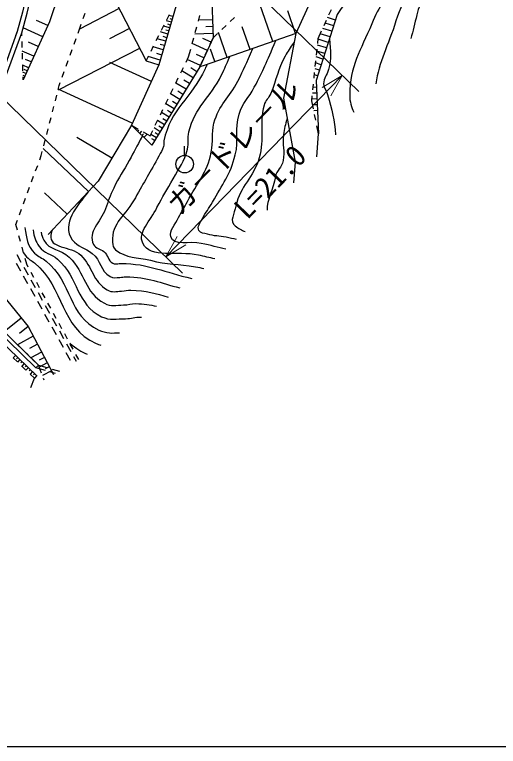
# Model space of a CAD drawing. Units: millimetres, scale not verified. Extents: x 40000 to 680000, y 20000 to 380000.
# Drawn here: x 513514 to 554918, y 205000 to 267606 of the extents above; entities that cross this region are included whole.
import ezdxf
from ezdxf.enums import TextEntityAlignment as Align

# ---------------------------------------------------------------- set-up
doc = ezdxf.new("R2010")
doc.units = ezdxf.units.MM
doc.header["$LTSCALE"] = 1000
for name, color, linetype, lineweight in [('S-BGD', 7, 'Continuous', 25), ('S-STR-HTXT', 7, 'Continuous', 13), ('S-TTL-BAND', 7, 'Continuous', 25)]:
    doc.layers.add(name, color=color, linetype=linetype, lineweight=lineweight)
doc.styles.add('@ＭＳ ゴシック', font='')
doc.styles.add('ＭＳ ゴシック', font='')
doc.styles.get('@ＭＳ ゴシック').set_extended_font_data('@MS Gothic')
doc.styles.get('ＭＳ ゴシック').set_extended_font_data('MS Gothic')

msp = doc.modelspace()

# ---------------------------------------------------------------- linework, layer by layer
at = {"layer": 'S-BGD'}
for p, q in [((527627, 269355), (525868, 263309)), ((535610, 265304), (534258, 269202)), ((522468, 268121), (519065, 266376)), ((540416, 267588), (540623, 268042)), ((519388, 267264), (519558, 267735)), ((526532, 267169), (526756, 267616)), ((527068, 267435), (526717, 267537)), ((529242, 267056), (529374, 267538)), ((531972, 267026), (532334, 267371)), ((537562, 265981), (536885, 267933)), ((540975, 267133), (540306, 267348)), ((516352, 266677), (515395, 267112)), ((519032, 266278), (519218, 266794)), ((526084, 266275), (526308, 266722)), ((526929, 266955), (526489, 267083)), ((526859, 266715), (526639, 266779)), ((526998, 267195), (526823, 267246)), ((530444, 267174), (529263, 267132)), ((540000, 266678), (540208, 267133)), ((540821, 266657), (540097, 266890)), ((513743, 266177), (513598, 265780)), ((515916, 265720), (514242, 266482)), ((518943, 266031), (519032, 266278)), ((523341, 266420), (521639, 265547)), ((526635, 265947), (526011, 266129)), ((526789, 266475), (526261, 266628)), ((526712, 266211), (526448, 266288)), ((528978, 266091), (529110, 266573)), ((530465, 266584), (529874, 266563)), ((531713, 263952), (530975, 266078)), ((531247, 266337), (531609, 266681)), ((533661, 264628), (532985, 266577)), ((539496, 265573), (539793, 266223)), ((540668, 266181), (539888, 266432)), ((514132, 265797), (514125, 266055)), ((518606, 265090), (518774, 265560)), ((525636, 265381), (525860, 265828)), ((526454, 265323), (525715, 265538)), ((526544, 265635), (526232, 265726)), ((528715, 265126), (528847, 265609)), ((530486, 265993), (528937, 265938)), ((530331, 265255), (529625, 265575)), ((530246, 265066), (530499, 265625)), ((530499, 265625), (530885, 265992)), ((539451, 265144), (539496, 265573)), ((540362, 265229), (539489, 265510)), ((540515, 265705), (539679, 265974)), ((514161, 264797), (514146, 265297)), ((515534, 264883), (514698, 265264)), ((525188, 264487), (525412, 264934)), ((526239, 264584), (525365, 264838)), ((526346, 264953), (525977, 265061)), ((530011, 264549), (528717, 265135)), ((540209, 264753), (539436, 265002)), ((515153, 264046), (514169, 264494)), ((514189, 263798), (514175, 264297)), ((524213, 264718), (517230, 261138)), ((518268, 264148), (518437, 264619)), ((526111, 264147), (525674, 264274)), ((528406, 263995), (528583, 264644)), ((529833, 264155), (530039, 264610)), ((530650, 263583), (530281, 264646)), ((539348, 264149), (539400, 264647)), ((540055, 264277), (539384, 264493)), ((514929, 263554), (514437, 263778)), ((517930, 263207), (518099, 263678)), ((524765, 263641), (524964, 264039)), ((525984, 263710), (524950, 264011)), ((528182, 263537), (528406, 263995)), ((529424, 263255), (528294, 263767)), ((529718, 263902), (529071, 264195)), ((529372, 263140), (529626, 263700)), ((539245, 263155), (539297, 263652)), ((539902, 263801), (539331, 263985)), ((514218, 262798), (514203, 263298)), ((514705, 263062), (514204, 263290)), ((525218, 261889), (521650, 263520)), ((527744, 262638), (527963, 263087)), ((529114, 262718), (528585, 263043)), ((539596, 262849), (539226, 262969)), ((539749, 263325), (539278, 263477)), ((514476, 262561), (514221, 262677)), ((514373, 262333), (514245, 262391)), ((514591, 262811), (514340, 262926)), ((517593, 262266), (517762, 262737)), ((528790, 262189), (527816, 262786)), ((539142, 262160), (539193, 262657)), ((539443, 262373), (539173, 262460)), ((514239, 262040), (514232, 262298)), ((517336, 261548), (517424, 261795)), ((527306, 261739), (527525, 262188)), ((528193, 261216), (527314, 261755)), ((528492, 261703), (528005, 262001)), ((517250, 261213), (517336, 261548)), ((523586, 258320), (517251, 261217)), ((526868, 260840), (527087, 261289)), ((539039, 261165), (539090, 261663)), ((539338, 261395), (539061, 261382)), ((517001, 260245), (517125, 260729)), ((527655, 260337), (526860, 260823)), ((527924, 260776), (527484, 261046)), ((538943, 260239), (538987, 260668)), ((539362, 260895), (539009, 260879)), ((526430, 259941), (526649, 260390)), ((527168, 259543), (526451, 259982)), ((527411, 259940), (527014, 260183)), ((539083, 259559), (538943, 260239)), ((539386, 260396), (538957, 260376)), ((539409, 259896), (539017, 259878)), ((516753, 259276), (516877, 259760)), ((525992, 259042), (526211, 259491)), ((526728, 258825), (526080, 259222)), ((526948, 259184), (526589, 259404)), ((539433, 259397), (539120, 259382)), ((516504, 258307), (516628, 258792)), ((525554, 258143), (525773, 258592)), ((526530, 258501), (526206, 258700)), ((539285, 258580), (539184, 259069)), ((523506, 258144), (524091, 257812)), ((523685, 257971), (523730, 258017)), ((526331, 258177), (525746, 258536)), ((526152, 257885), (525859, 258064)), ((539527, 257410), (539386, 258090)), ((516256, 257339), (516380, 257823)), ((523865, 257797), (523955, 257890)), ((524045, 257623), (524134, 257716)), ((524224, 257449), (524404, 257635)), ((524404, 257276), (524539, 257415)), ((524526, 257566), (525112, 257235)), ((524584, 257102), (524854, 257381)), ((525112, 257235), (525335, 257693)), ((525649, 257063), (525171, 257356)), ((525973, 257592), (525444, 257916)), ((525811, 257328), (525546, 257490)), ((539392, 255448), (539527, 257410)), ((516007, 256370), (516132, 256854)), ((521830, 255313), (518832, 257088)), ((525502, 256825), (525264, 256971)), ((519841, 252478), (515951, 256151)), ((528065, 255563), (528065, 256363)), ((515660, 255179), (515797, 255551)), ((515797, 255551), (515883, 255886)), ((515312, 254241), (515486, 254710)), ((514965, 253303), (515139, 253772)), ((514618, 252365), (514792, 252834)), ((518004, 250533), (516059, 252370)), ((514271, 251428), (514445, 251896)), ((513924, 250490), (514098, 250959)), ((513613, 249649), (513751, 250021)), ((513749, 249155), (513613, 249649)), ((514013, 248190), (513881, 248673)), ((514278, 247226), (514146, 247708)), ((513692, 247098), (514057, 246442)), ((514546, 246250), (514410, 246744)), ((513648, 246354), (514013, 245699)), ((514685, 245994), (514546, 246250)), ((514300, 246006), (514665, 245350)), ((515165, 245117), (514925, 245556)), ((514256, 245262), (514621, 244607)), ((514909, 244914), (515274, 244258)), ((514865, 244171), (515230, 243515)), ((515644, 244239), (515405, 244678)), ((515517, 243822), (515882, 243166)), ((516124, 243362), (515884, 243800)), ((515473, 243079), (515838, 242423)), ((516603, 242484), (516363, 242923)), ((516125, 242730), (516490, 242074)), ((516081, 241987), (516446, 241331)), ((517082, 241606), (516843, 242045)), ((514071, 241639), (512618, 240453)), ((516734, 241638), (517099, 240982)), ((517562, 240729), (517322, 241168)), ((514664, 240913), (513938, 240320)), ((516690, 240895), (517055, 240239)), ((517342, 240546), (517707, 239890)), ((515102, 240084), (513746, 239367)), ((517298, 239803), (517663, 239147)), ((518041, 239851), (517802, 240290)), ((513938, 239182), (513578, 239529)), ((515461, 239406), (514783, 239047)), ((517950, 239454), (518315, 238798)), ((518521, 238974), (518281, 239412)), ((514659, 238489), (514299, 238835)), ((515819, 238728), (514910, 238247)), ((517906, 238711), (518271, 238055)), ((518996, 238104), (518760, 238535)), ((513751, 237889), (513390, 238235)), ((513602, 238447), (513395, 238230)), ((513783, 238274), (513679, 238165)), ((513964, 238101), (513757, 237884)), ((514145, 237929), (514041, 237820)), ((515553, 237628), (515019, 238142)), ((516060, 238273), (515605, 238033)), ((518559, 238362), (518777, 237969)), ((514475, 237199), (514113, 237544)), ((514325, 237756), (514118, 237539)), ((514506, 237583), (514403, 237475)), ((514687, 237411), (514480, 237194)), ((516142, 237160), (515332, 237397)), ((515809, 236940), (515553, 237628)), ((515553, 237628), (516259, 237425)), ((516300, 237818), (515617, 237457)), ((516481, 237477), (516139, 237296)), ((516739, 237287), (517360, 237108)), ((514868, 237238), (514764, 237130)), ((515213, 236494), (514836, 236854)), ((515049, 237066), (514842, 236849)), ((515230, 236893), (515126, 236785)), ((515411, 236720), (515203, 236503)), ((516661, 237135), (515888, 236726)), ((517010, 236905), (516622, 237019)), ((514900, 235709), (515213, 236494)), ((516032, 236338), (515983, 236472))]:
    msp.add_line(p, q, dxfattribs=at)
for points in [[(527635, 289115), (526502, 287656), (526585, 285284), (525436, 283437), (525938, 279463), (524817, 275861), (523872, 274082), (522182, 268678), (524765, 263641), (525868, 263309), (523506, 258144), (520673, 253358), (516372, 248805)], [(543605, 286285), (543444, 281611), (542360, 275335), (539410, 270020), (537580, 265987), (529730, 263264), (529372, 263140)], [(520880, 283961), (521235, 282804), (519655, 276400), (516491, 266981), (514239, 262040)], [(560373, 282294), (554795, 279527), (543872, 271706), (541127, 267606), (539311, 261966), (539527, 257410)], [(531359, 281238), (530832, 275980), (530357, 269583), (530499, 265625), (529372, 263140), (525267, 256441), (523506, 258144)], [(537580, 265987), (536527, 260446), (537534, 254991), (537392, 253226)], [(503074, 253384), (504385, 252084), (506709, 250061), (510421, 246107), (514664, 240913), (516836, 236804)], [(479572, 250743), (481641, 250744), (485276, 250331), (495644, 251306), (497320, 250923), (499864, 249745), (502659, 247644), (506330, 244082), (511395, 240554), (515420, 236711)], [(511759, 240835), (515332, 237397), (515553, 237628), (511963, 241083)]]:
    msp.add_lwpolyline(points, dxfattribs=at)
msp.add_lwpolyline([(510529, 253611), (510921, 253695), (510494, 255676), (510536, 257321), (511077, 258783), (512192, 260949), (512621, 261949), (514125, 266055), (514584, 267731), (515313, 270820), (515903, 273412), (516395, 275437), (520299, 284010), (519935, 284176), (516006, 275603), (515513, 273504), (514196, 267830), (513743, 266177), (512249, 262097), (511830, 261120), (510710, 258945), (510138, 257398), (510093, 255639)], close=True, dxfattribs=at)
msp.add_circle((528065, 254813), 750, dxfattribs=at)
for points, knots in [([(554649, 279423), (553343, 277939), (552961, 277407), (552014, 276017), (550349, 273572), (549874, 271925), (548651, 269231), (548359, 268589), (548074, 268267), (547927, 267578), (547772, 266851), (547599, 266190), (547429, 265567)], [0, 0, 0, 0, 1, 1, 1, 2, 2, 2, 3, 3, 3, 4, 4, 4, 4]), ([(551781, 277369), (550823, 276280), (550542, 275890), (549848, 274870), (548625, 273075), (548280, 271865), (547379, 269889), (546882, 268800), (546499, 268226), (546149, 267080), (545501, 264956), (544672, 263532), (544436, 261699)], [0, 0, 0, 0, 1, 1, 1, 2, 2, 2, 3, 3, 3, 4, 4, 4, 4]), ([(548914, 275316), (548303, 274622), (548124, 274373), (547681, 273723), (546902, 272579), (546752, 271773), (546108, 270548), (545336, 269081), (544717, 268351), (544081, 266820), (543126, 264520), (542197, 263221), (542191, 260730), (542189, 260149), (542337, 259687), (542540, 259261)], [0, 0, 0, 0, 1, 1, 1, 2, 2, 2, 3, 3, 3, 4, 4, 4, 5, 5, 5, 5]), ([(540473, 265574), (540548, 264387), (540647, 263918), (540387, 262910), (540261, 262420), (539944, 262191), (539964, 261686), (539978, 261309), (540188, 261141), (540295, 260779), (540690, 259435), (540893, 258580), (540976, 257312)], [0, 0, 0, 0, 1, 1, 1, 2, 2, 2, 3, 3, 3, 4, 4, 4, 4]), ([(532507, 248370), (532232, 248431), (531939, 248493), (531614, 248553), (530989, 248668), (530620, 248648), (530013, 248834), (529720, 248924), (529426, 248875), (529289, 249137), (529106, 249486), (529400, 249774), (529581, 250140), (529871, 250726), (530145, 250992), (530460, 251564), (531304, 253096), (531973, 253903), (532398, 255598), (532732, 256927), (532325, 257779), (532718, 259091), (533015, 260080), (533542, 260476), (534028, 261387), (534837, 262905), (535046, 263468), (535861, 265391)], [0, 0, 0, 0, 1, 1, 1, 2, 2, 2, 3, 3, 3, 4, 4, 4, 5, 5, 5, 6, 6, 6, 7, 7, 7, 8, 8, 8, 9, 9, 9, 9]), ([(537437, 265237), (537050, 264714), (536946, 264524), (536668, 264045), (535999, 262890), (535964, 262083), (535433, 260858), (535253, 260443), (534974, 260290), (534859, 259853), (534412, 258147), (534931, 257052), (534448, 255356), (533957, 253634), (532816, 252981), (532456, 251227), (532323, 250577), (531867, 249934), (532393, 249529), (532678, 249309), (532957, 249158), (533236, 249052)], [0, 0, 0, 0, 1, 1, 1, 2, 2, 2, 3, 3, 3, 4, 4, 4, 5, 5, 5, 6, 6, 6, 7, 7, 7, 7]), ([(531582, 247527), (530953, 247690), (530294, 247865), (529493, 248036), (528475, 248254), (527128, 247790), (526886, 248590), (526722, 249130), (527253, 249625), (527551, 250261), (527807, 250809), (528033, 251072), (528309, 251609), (529147, 253242), (529978, 254044), (530349, 255841), (530547, 256797), (530335, 257384), (530577, 258330), (530977, 259892), (531902, 260474), (532623, 261916), (533160, 262990), (533334, 263369), (533903, 264712)], [0, 0, 0, 0, 1, 1, 1, 2, 2, 2, 3, 3, 3, 4, 4, 4, 5, 5, 5, 6, 6, 6, 7, 7, 7, 8, 8, 8, 8]), ([(530635, 246704), (530212, 246811), (529761, 246921), (529246, 247031), (527386, 247429), (525138, 246664), (524483, 248043), (524042, 248974), (525136, 249942), (525698, 251096), (526181, 252088), (526566, 252583), (527083, 253558), (527595, 254525), (528056, 255015), (528300, 256083), (528430, 256651), (528310, 257000), (528436, 257568), (528911, 259709), (530272, 260467), (531218, 262445), (531513, 263060), (531622, 263270), (531945, 264033)], [0, 0, 0, 0, 1, 1, 1, 2, 2, 2, 3, 3, 3, 4, 4, 4, 5, 5, 5, 6, 6, 6, 7, 7, 7, 8, 8, 8, 8]), ([(529987, 263353), (529910, 263171), (529882, 263122), (529814, 262974), (528642, 260460), (526845, 259525), (526295, 256807), (526258, 256622), (526300, 256508), (526251, 256325), (526159, 255982), (526022, 255820), (525856, 255506), (525107, 254089), (524605, 253341), (523845, 251930), (523056, 250467), (521774, 249807), (521891, 248149), (521911, 247867), (521932, 247645), (522159, 247475), (523128, 246748), (523953, 246874), (525130, 246585), (526613, 246222), (527494, 246288), (528998, 246026), (529246, 245983), (529477, 245937), (529696, 245890)], [0, 0, 0, 0, 1, 1, 1, 2, 2, 2, 3, 3, 3, 4, 4, 4, 5, 5, 5, 6, 6, 6, 7, 7, 7, 8, 8, 8, 9, 9, 9, 10, 10, 10, 10]), ([(536833, 258788), (536659, 258123), (536617, 257905), (536538, 257328), (536421, 256471), (536638, 255967), (536497, 255114), (536399, 254520), (535930, 254319), (535828, 253726), (535653, 252716), (535087, 251710), (535129, 250889)], [0, 0, 0, 0, 1, 1, 1, 2, 2, 2, 3, 3, 3, 4, 4, 4, 4]), ([(524446, 257235), (523912, 256217), (523773, 255954), (523328, 255140), (522817, 254206), (522439, 253731), (521992, 252764), (521677, 252083), (521531, 251687), (521281, 250979), (520865, 249799), (519722, 249060), (520275, 247937), (520456, 247569), (520826, 247605), (521144, 247346), (521531, 247032), (521488, 246584), (521919, 246333), (522061, 246250), (522175, 246294), (522340, 246298), (522446, 246300), (522503, 246328), (522609, 246327), (525035, 246300), (526324, 245550), (528673, 245038)], [0, 0, 0, 0, 1, 1, 1, 2, 2, 2, 3, 3, 3, 4, 4, 4, 5, 5, 5, 6, 6, 6, 7, 7, 7, 8, 8, 8, 9, 9, 9, 9]), ([(519803, 252438), (518911, 251262), (517455, 249704), (518448, 248343), (518924, 247691), (519535, 247696), (520157, 247182), (520912, 246558), (520833, 245684), (521679, 245190), (521959, 245027), (522183, 245115), (522507, 245121), (522714, 245126), (522827, 245181), (523035, 245179), (524908, 245158), (526020, 244653), (527647, 244222)], [0, 0, 0, 0, 1, 1, 1, 2, 2, 2, 3, 3, 3, 4, 4, 4, 5, 5, 5, 6, 6, 6, 6]), ([(514400, 249408), (514562, 248453), (514559, 247836), (515222, 247196), (515557, 246872), (515849, 246823), (516208, 246526), (518442, 244674), (518082, 241833), (520719, 240621), (521371, 240321), (521881, 240352), (522497, 240389)], [0, 0, 0, 0, 1, 1, 1, 2, 2, 2, 3, 3, 3, 4, 4, 4, 4]), ([(515088, 249198), (515194, 248576), (515279, 248249), (515623, 247758), (516050, 247150), (516642, 247185), (517195, 246690), (518998, 245074), (518781, 242822), (520959, 241763), (521681, 241412), (522205, 241584), (523008, 241592), (523521, 241598), (523800, 241740), (524313, 241734), (524336, 241734), (524360, 241733), (524383, 241733)], [0, 0, 0, 0, 1, 1, 1, 2, 2, 2, 3, 3, 3, 4, 4, 4, 5, 5, 5, 6, 6, 6, 6]), ([(516785, 249243), (516678, 249101), (516654, 248950), (516622, 248749), (516434, 247561), (518303, 247853), (519170, 247018), (520221, 246005), (520178, 244784), (521439, 244048), (521857, 243804), (522190, 243936), (522674, 243945), (522983, 243951), (523152, 244034), (523461, 244030), (524759, 244016), (525640, 243737), (526656, 243434)], [0, 0, 0, 0, 1, 1, 1, 2, 2, 2, 3, 3, 3, 4, 4, 4, 5, 5, 5, 6, 6, 6, 6]), ([(515777, 248987), (515826, 248699), (515901, 248568), (516025, 248320), (516480, 247408), (517445, 247556), (518182, 246854), (519588, 245516), (519481, 243809), (521199, 242906), (521769, 242606), (522198, 242759), (522841, 242769), (523252, 242775), (523476, 242887), (523887, 242882), (524571, 242875), (525121, 242781), (525645, 242650)], [0, 0, 0, 0, 1, 1, 1, 2, 2, 2, 3, 3, 3, 4, 4, 4, 5, 5, 5, 6, 6, 6, 6]), ([(514274, 247226), (514502, 246939), (514574, 246829), (514820, 246634), (514968, 246516), (515076, 246483), (515220, 246362), (517814, 244189), (517384, 240845), (520479, 239479), (520626, 239414), (520766, 239363), (520902, 239323)], [0, 0, 0, 0, 1, 1, 1, 2, 2, 2, 3, 3, 3, 4, 4, 4, 4])]:
    msp.add_open_spline(points, degree=3, knots=knots, dxfattribs=at)
msp.add_open_spline([(518229, 239486), (518834, 239020), (519195, 238780), (519713, 238549)], degree=3, dxfattribs=at)
at = {"layer": 'S-STR-HTXT'}
for p, q in [((517166, 286110), (542979, 261016)), ((502068, 270579), (527881, 245485)), ((541545, 262410), (526447, 246879)), ((541545, 262410), (539827, 261386)), ((540570, 260664), (541545, 262410)), ((527422, 248625), (526447, 246879)), ((526447, 246879), (528165, 247904))]:
    msp.add_line(p, q, dxfattribs=at)
at = {"layer": 'S-TTL-BAND'}
msp.add_line((40000, 205000), (579000, 205000), dxfattribs=at)

# ---------------------------------------------------------------- texts
at = {"layer": 'S-STR-HTXT', "style": 'ＭＳ ゴシック'}
msp.add_text('ガ－ドレ－ル', height=1833, rotation=45.809, dxfattribs=at).set_placement((533279, 255342), align=Align.BOTTOM_CENTER)
at = {"layer": 'S-STR-HTXT', "style": '@ＭＳ ゴシック'}
msp.add_text('L=21.0', height=1833, rotation=45.809, dxfattribs=at).set_placement((534713, 253948), align=Align.TOP_CENTER)

doc.saveas('drawing.dxf')
